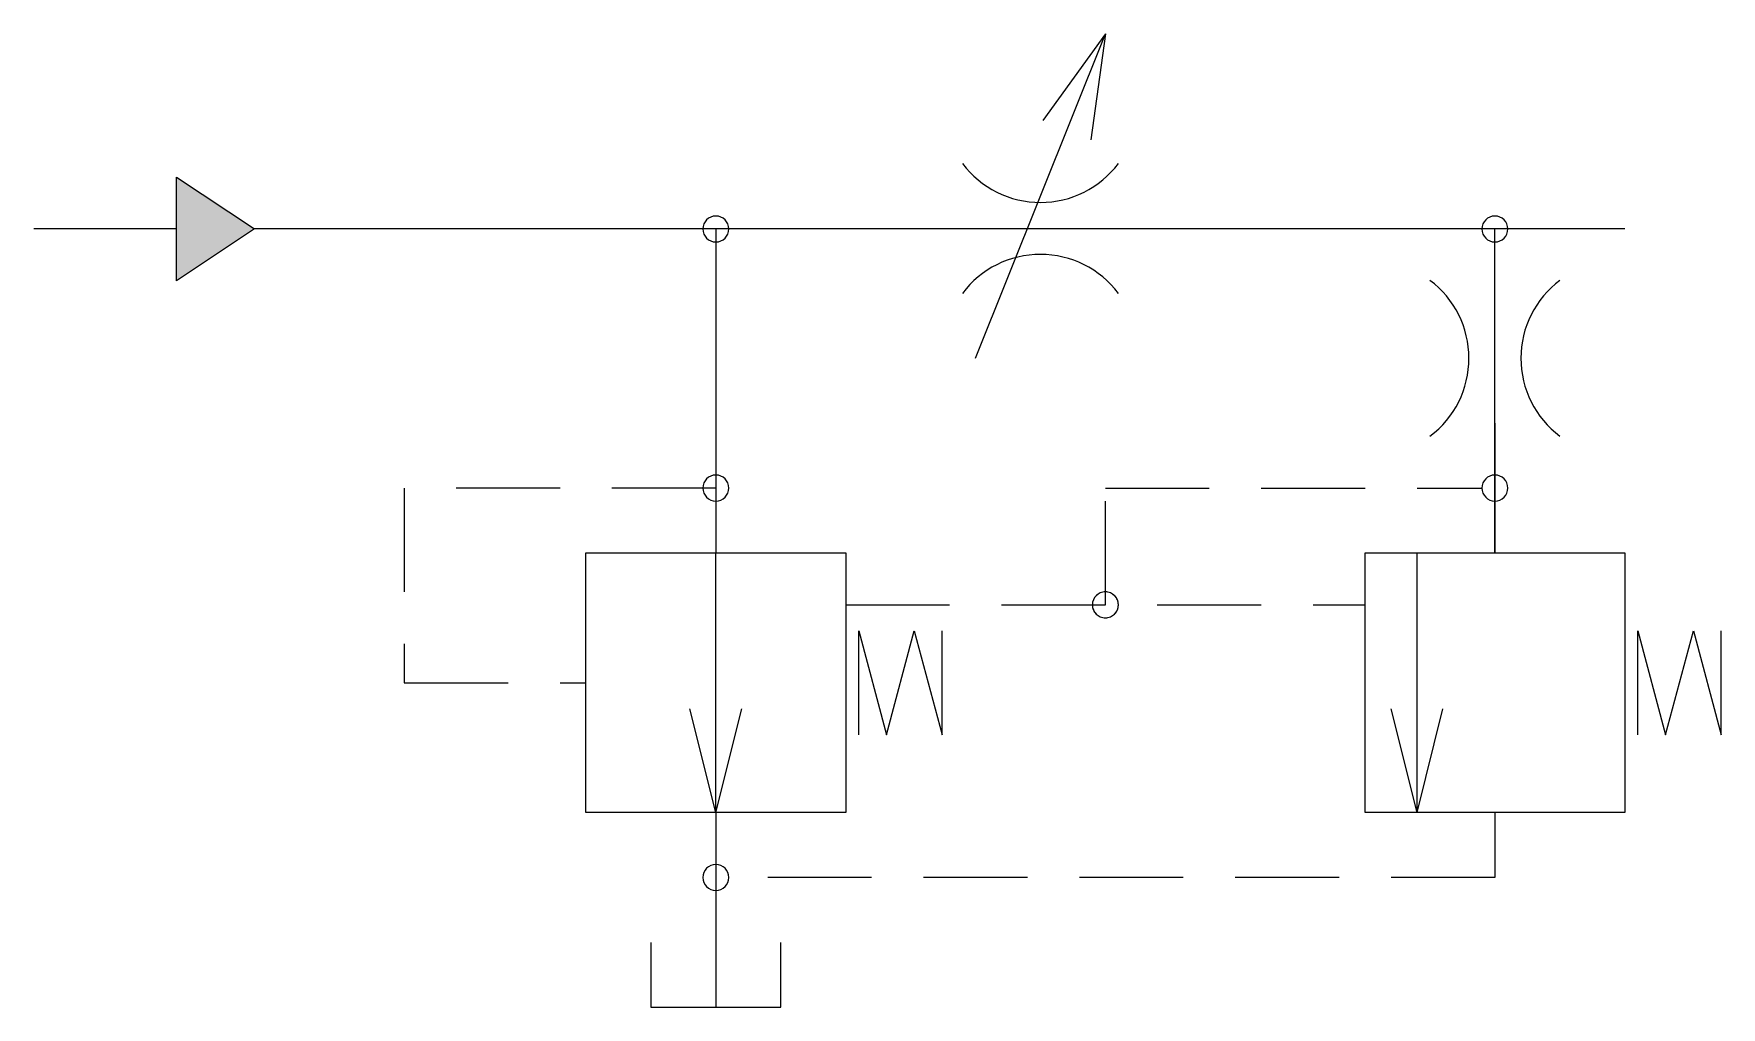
# Model space of a CAD drawing. Header units: millimetres. Extents: x 282.9 to 347.9, y -118.1 to -80.6.
import ezdxf

# ---------------------------------------------------------------- set-up
doc = ezdxf.new("R2010")
doc.units = ezdxf.units.MM
doc.linetypes.add('HIDDEN', pattern=[6, 4, -2])
doc.linetypes.add('K5LT_BASIC', pattern=[0])

msp = doc.modelspace()

# ---------------------------------------------------------------- hatches: boundary and pattern name
at = {"linetype": 'K5LT_BASIC'}
h = msp.add_hatch(color=1, dxfattribs=at)
h.dxf.hatch_style = 1
h.paths.add_polyline_path([(291.431, -88.127), (288.431, -86.127), (288.431, -88.127), (288.431, -90.127)])

# ---------------------------------------------------------------- linework, layer by layer
at = {"color": 1, "linetype": 'K5LT_BASIC'}
for p, q in [((319.196, -93.106), (324.196, -80.606)), ((324.196, -80.606), (321.786, -83.946)), ((324.196, -80.606), (323.636, -84.696)), ((288.431, -88.127), (288.431, -86.127)), ((288.431, -86.127), (291.431, -88.127)), ((288.431, -88.127), (282.931, -88.127)), ((291.431, -88.127), (288.431, -90.127)), ((288.431, -90.127), (288.431, -88.127)), ((344.196, -88.127), (291.431, -88.127)), ((309.196, -88.127), (309.196, -100.606)), ((339.196, -100.606), (339.196, -88.127)), ((339.196, -95.606), (339.196, -100.606)), ((304.196, -100.606), (314.196, -100.606)), ((304.196, -110.606), (304.196, -100.606)), ((309.196, -110.606), (309.196, -100.606)), ((314.196, -100.606), (314.196, -110.606)), ((334.196, -100.606), (344.196, -100.606)), ((334.196, -110.606), (334.196, -100.606)), ((336.196, -110.606), (336.196, -100.606)), ((344.196, -100.606), (344.196, -110.606)), ((314.696, -107.606), (314.696, -103.606)), ((314.696, -103.606), (315.768, -107.606)), ((315.768, -107.606), (316.839, -103.606)), ((316.839, -103.606), (317.911, -107.606)), ((317.911, -107.606), (317.911, -103.606)), ((344.696, -107.606), (344.696, -103.606)), ((344.696, -103.606), (345.768, -107.606)), ((345.768, -107.606), (346.839, -103.606)), ((346.839, -103.606), (347.911, -107.606)), ((347.911, -107.606), (347.911, -103.606)), ((309.196, -110.606), (308.196, -106.606)), ((309.196, -110.606), (310.196, -106.606)), ((336.196, -110.606), (335.196, -106.606)), ((336.196, -110.606), (337.196, -106.606)), ((314.196, -110.606), (304.196, -110.606)), ((309.196, -110.606), (309.196, -118.106)), ((344.196, -110.606), (334.196, -110.606)), ((306.696, -115.606), (306.696, -118.106)), ((311.696, -118.106), (311.696, -115.606)), ((306.696, -118.106), (311.696, -118.106))]:
    msp.add_line(p, q, dxfattribs=at)
at = {"color": 7, "linetype": 'HIDDEN'}
for p, q in [((309.196, -98.106), (297.196, -98.106)), ((297.196, -98.106), (297.196, -105.606)), ((324.196, -102.606), (324.196, -98.106)), ((324.196, -98.106), (338.696, -98.106)), ((314.196, -102.606), (334.196, -102.606)), ((297.196, -105.606), (304.196, -105.606)), ((339.196, -110.606), (339.196, -113.106)), ((339.196, -113.106), (309.196, -113.106))]:
    msp.add_line(p, q, dxfattribs=at)
at = {"color": 1, "linetype": 'K5LT_BASIC'}
for centre, radius, start, end in [((321.696, -83.356), 3.75, 216.8699, 323.1301), ((309.196, -88.127), 0.5, 0, 180), ((339.196, -88.127), 0.5, 0, 180), ((309.196, -88.127), 0.5, 180, 0), ((339.196, -88.127), 0.5, 180, 0), ((321.696, -92.856), 3.75, 36.8699, 143.1301), ((334.446, -93.106), 3.75, 306.8699, 53.1301), ((343.946, -93.106), 3.75, 126.8699, 233.1301), ((309.196, -98.106), 0.5, 0, 180), ((309.196, -98.106), 0.5, 180, 0), ((339.196, -98.106), 0.5, 0, 180), ((339.196, -98.106), 0.5, 180, 0), ((324.196, -102.606), 0.5, 0, 180), ((324.196, -102.606), 0.5, 180, 0), ((309.196, -113.106), 0.5, 0, 180), ((309.196, -113.106), 0.5, 180, 0)]:
    msp.add_arc(centre, radius, start, end, dxfattribs=at)
at = {"color": 7, "linetype": 'HIDDEN'}
for start, end in [(0, 180), (180, 0)]:
    msp.add_arc((324.196, -102.606), 0.5, start, end, dxfattribs=at)

doc.saveas('drawing.dxf')
